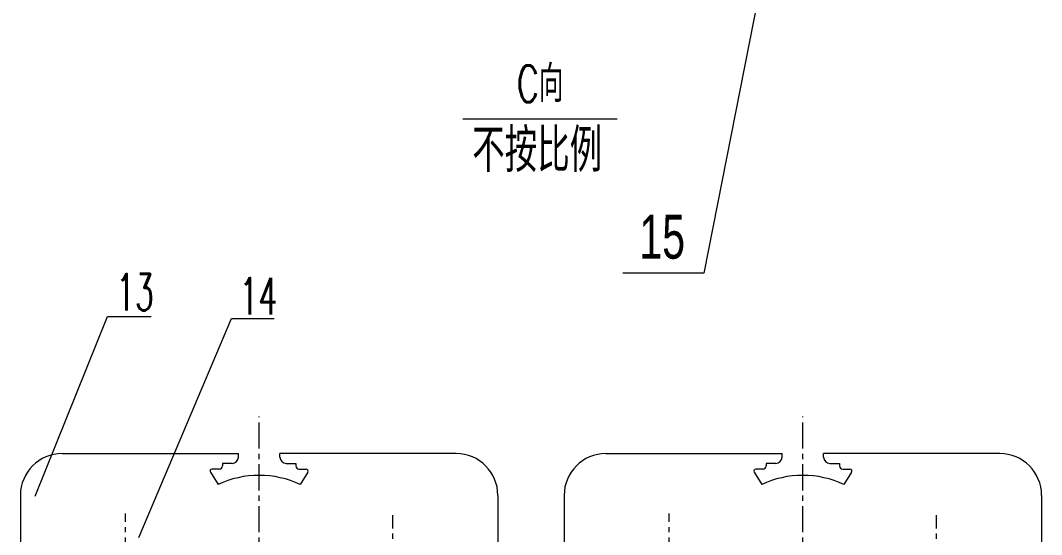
# Model space of a CAD drawing. Header units: millimetres. Extents: x 3449 to 4043, y 1067 to 1487.
# Drawn here: x 3639.4 to 3737.1, y 1175.4 to 1224.6 of the extents above; entities that cross this region are included whole.
import ezdxf

# ---------------------------------------------------------------- set-up
doc = ezdxf.new("R2010")
doc.units = ezdxf.units.MM
doc.linetypes.add('CENTERX2', pattern=[4, 2.5, -0.5, 0.5, -0.5])
for name, color, linetype, lineweight, true_color in [('1', 1, 'Continuous', 18, 0xff0000), ('2', 2, 'Continuous', 18, 0xffff00), ('3', 3, 'CENTERX2', 18, 0x00ff00)]:
    doc.layers.add(name, color=color, linetype=linetype, lineweight=lineweight, true_color=true_color)
doc.styles.add('HZ', font='txt.shx', dxfattribs={"width": 0.67, "bigfont": 'hztxt.shx'})
doc.styles.get("Standard").update_dxf_attribs({"font": 'arial.ttf'})
doc.styles.add('STYLE1', font='txt.shx', dxfattribs={"width": 0.67, "bigfont": 'hztxt.shx'})
doc.styles.add('ZH', font='txt.shx', dxfattribs={"width": 0.75, "bigfont": 'hztxt.shx'})

msp = doc.modelspace()

# ---------------------------------------------------------------- linework, layer by layer
at = {"layer": '1'}
for p, q in [((3643.37711, 1183.13855), (3660.23898, 1183.13855)), ((3660.23898, 1182.79536), (3660.23898, 1183.13855)), ((3664.21258, 1182.79536), (3664.21258, 1183.13855)), ((3681.07446, 1183.13855), (3664.21258, 1183.13855)), ((3695.415, 1183.13855), (3712.27688, 1183.13855)), ((3712.27688, 1182.79536), (3712.27688, 1183.13855)), ((3716.25047, 1182.79536), (3716.25047, 1183.13855)), ((3733.11235, 1183.13855), (3716.25047, 1183.13855)), ((3658.41287, 1181.65722), (3657.72731, 1181.65722)), ((3658.71287, 1182.19536), (3658.71287, 1181.95722)), ((3659.63898, 1182.19536), (3658.71287, 1182.19536)), ((3664.81258, 1182.19536), (3665.7387, 1182.19536)), ((3665.7387, 1182.19536), (3665.7387, 1181.95722)), ((3666.0387, 1181.65722), (3666.72426, 1181.65722)), ((3710.45076, 1181.65722), (3709.7652, 1181.65722)), ((3710.75076, 1182.19536), (3710.75076, 1181.95722)), ((3711.67688, 1182.19536), (3710.75076, 1182.19536)), ((3716.85047, 1182.19536), (3717.77659, 1182.19536)), ((3717.77659, 1182.19536), (3717.77659, 1181.95722)), ((3718.07659, 1181.65722), (3718.76215, 1181.65722)), ((3657.55775, 1181.35115), (3658.29222, 1180.17706)), ((3666.89381, 1181.35115), (3666.15935, 1180.17706)), ((3709.59565, 1181.35115), (3710.33011, 1180.17706)), ((3718.9317, 1181.35115), (3718.19724, 1180.17706)), ((3639.37711, 1179.13855), (3639.37711, 1113.88778)), ((3685.07446, 1179.13855), (3685.07446, 1113.88778)), ((3691.415, 1179.13855), (3691.415, 1113.88778)), ((3737.11235, 1179.13855), (3737.11235, 1113.88778))]:
    msp.add_line(p, q, dxfattribs=at)
for centre, radius, start, end in [((3643.37711, 1179.13855), 4, 90, 180), ((3659.63898, 1182.79536), 0.6, 270, 0), ((3664.81258, 1182.79536), 0.6, 180, 270), ((3681.07446, 1179.13855), 4, 0, 90), ((3695.415, 1179.13855), 4, 90, 180), ((3711.67688, 1182.79536), 0.6, 270, 0), ((3716.85047, 1182.79536), 0.6, 180, 270), ((3733.11235, 1179.13855), 4, 0, 90), ((3657.72731, 1181.45722), 0.2, 90, 212.0286773), ((3658.41287, 1181.95722), 0.3, 270, 0), ((3666.0387, 1181.95722), 0.3, 180, 270), ((3666.72426, 1181.45722), 0.2, 327.9713227, 90), ((3709.7652, 1181.45722), 0.2, 90, 212.0286773), ((3710.45076, 1181.95722), 0.3, 270, 0), ((3718.07659, 1181.95722), 0.3, 180, 270), ((3718.76215, 1181.45722), 0.2, 327.9713227, 90), ((3662.21137, 1171.84061), 9.21174, 89.9103488, 115.1792525), ((3662.2402, 1171.84061), 9.21174, 64.8207475, 90.0896512), ((3714.24926, 1171.84061), 9.21174, 89.9103488, 115.1792525), ((3714.27809, 1171.84061), 9.21174, 64.8207475, 90.0896512)]:
    msp.add_arc(centre, radius, start, end, dxfattribs=at)
at = {"layer": '2', "ltscale": 0.5}
for p, q in [((3724.13777, 1298.98043), (3704.79725, 1200.42)), ((3704.79725, 1200.42), (3697.03482, 1200.42))]:
    msp.add_line(p, q, dxfattribs=at)
at = {"layer": '2'}
for p, q in [((3681.73504, 1215.20717), (3696.47897, 1215.20717)), ((3640.79576, 1179.04924), (3647.70821, 1196.276)), ((3647.70821, 1196.276), (3651.87562, 1196.276)), ((3650.72165, 1175.09276), (3659.5914, 1196.09252)), ((3659.5914, 1196.09252), (3663.66365, 1196.09252))]:
    msp.add_line(p, q, dxfattribs=at)
at = {"layer": '3'}
for p, q in [((3662.22578, 1107.6143), (3662.22578, 1186.69455)), ((3714.26368, 1107.6143), (3714.26368, 1186.69455)), ((3649.42578, 1160.6016), (3649.42578, 1177.39089)), ((3675.02578, 1159.97294), (3675.02578, 1177.23338)), ((3701.46368, 1160.6016), (3701.46368, 1177.39089)), ((3727.06368, 1159.97294), (3727.06368, 1177.23338))]:
    msp.add_line(p, q, dxfattribs=at)

# ---------------------------------------------------------------- texts
at = {"layer": '2'}
for s, insert, char_height, width, attachment_point, style in [('\\T1;C向', (3686.8896, 1220.31478), 3.5, 35.254, 1, 'HZ'), ('\\T1;不按比例', (3682.62089, 1210.10465), 4.1472, 18.74016, 7, 'ZH'), ('\\T1;{\\W0.6;13}', (3648.54197, 1196.85355), 3.5, 6, 7, 'STYLE1'), ('\\T1;{\\W0.6;14}', (3660.35904, 1196.46671), 3.5, 6, 7, 'STYLE1')]:
    msp.add_mtext(s, dxfattribs=dict(at, insert=insert, char_height=char_height, width=width, attachment_point=attachment_point, style=style))
at = {"layer": '2', "ltscale": 0.5, "insert": (3698.61704, 1201.74949), "char_height": 4.2, "width": 8.04, "attachment_point": 7}
msp.add_mtext('\\W0.67;15', dxfattribs=at)

doc.saveas('drawing.dxf')
